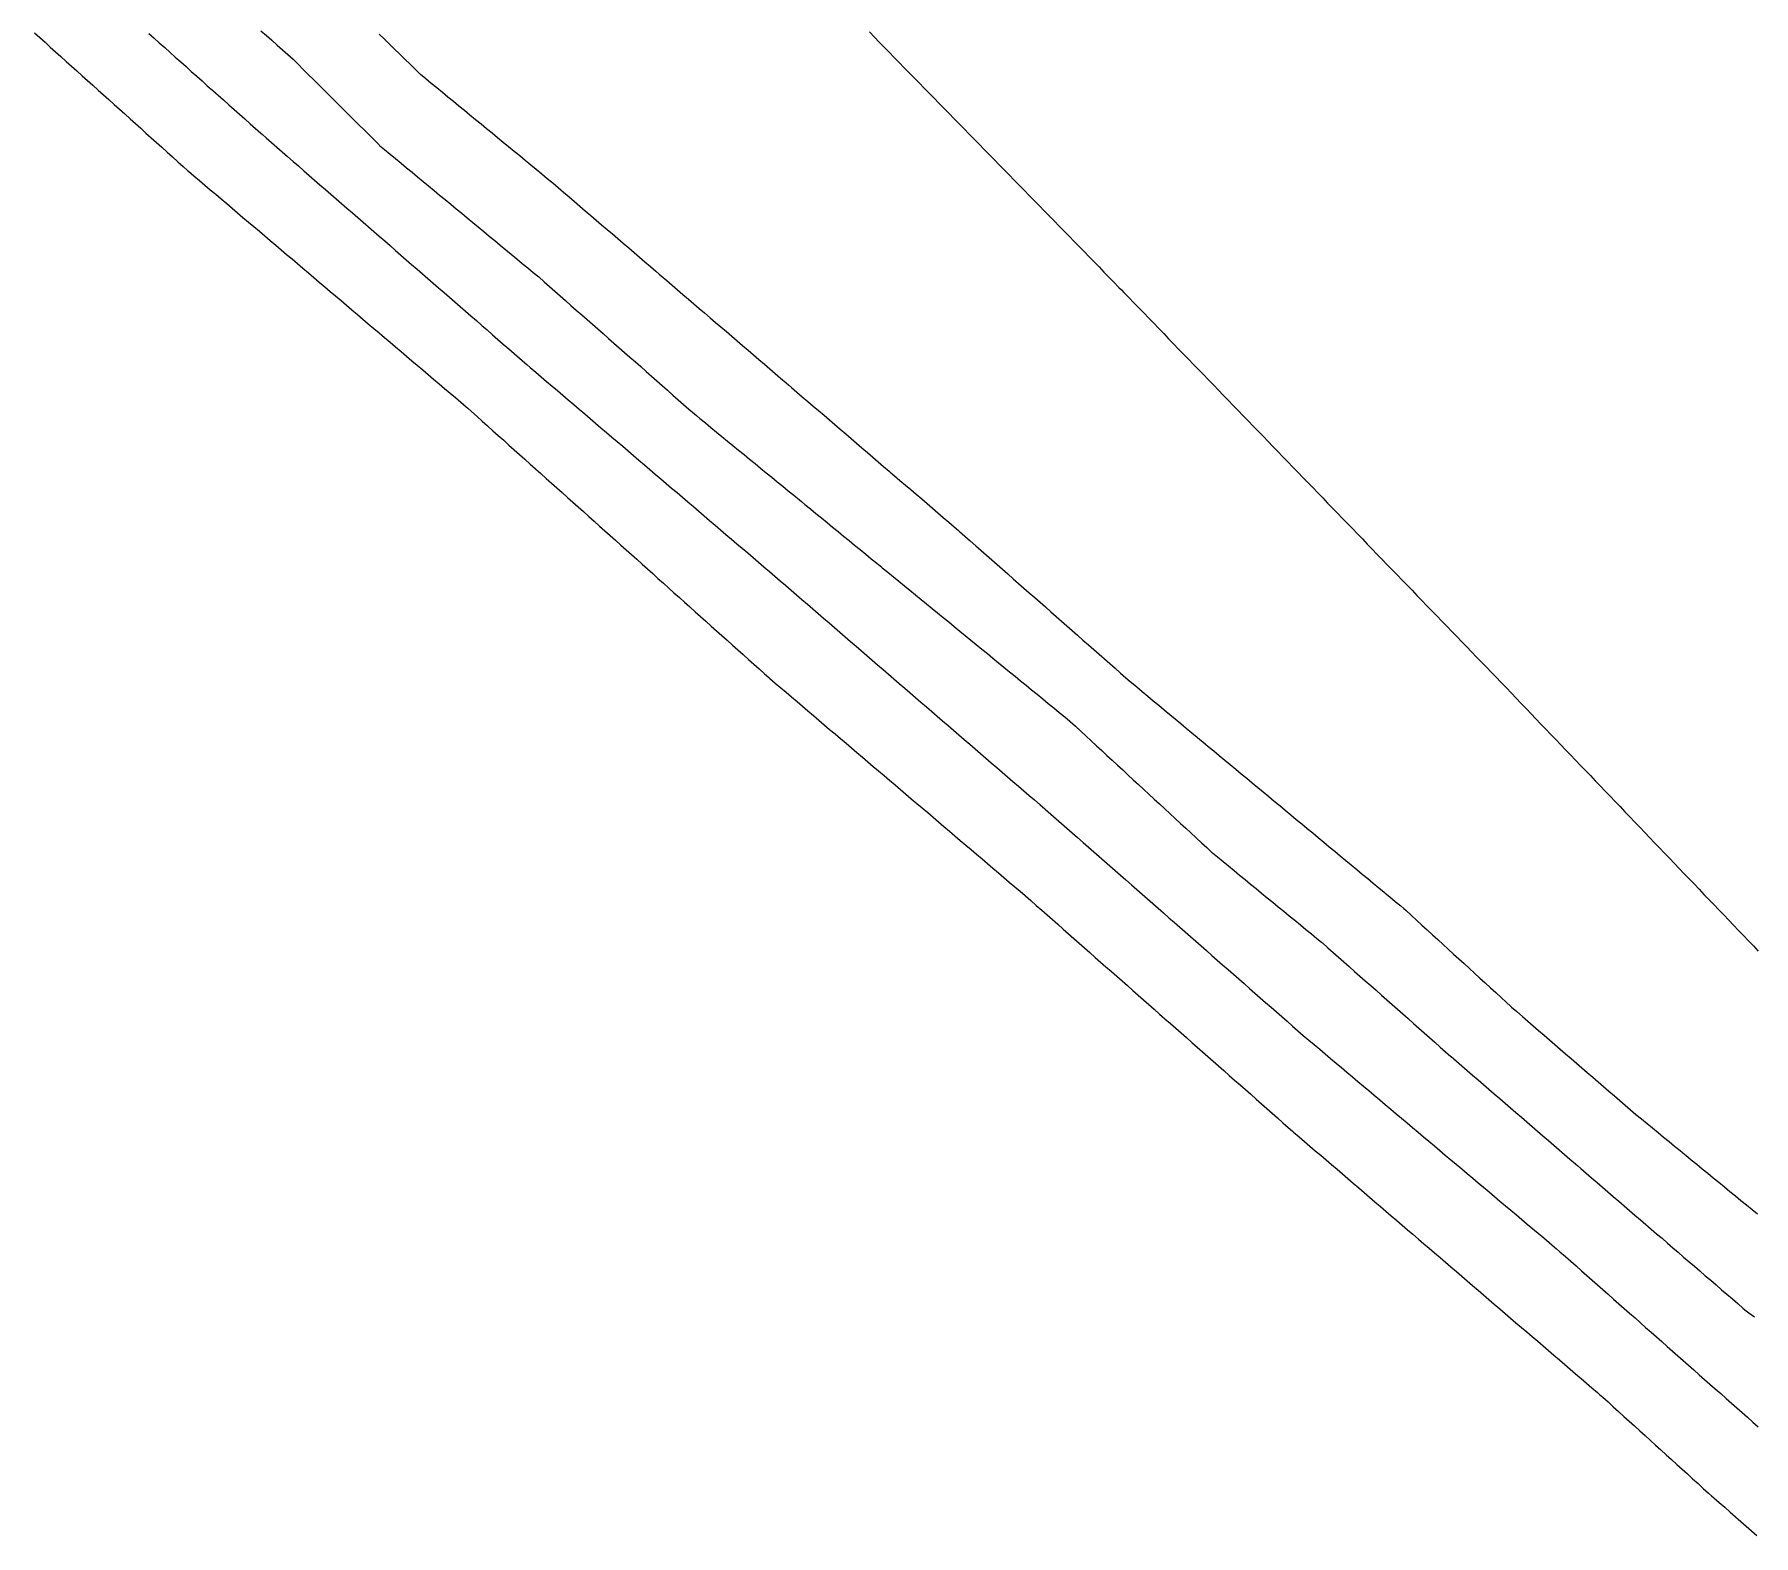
# Model space of a CAD drawing. Extents: x 6451167 to 6455043, y 1871096 to 1873438.
# Drawn here: x 6451353.3 to 6451594, y 1872973.7 to 1873183.9 of the extents above; entities that cross this region are included whole.
import ezdxf

# ---------------------------------------------------------------- set-up
doc = ezdxf.new("R2010")
doc.units = 0
doc.header["$LTSCALE"] = 100
doc.header["$MEASUREMENT"] = 0
doc.layers.add('seg008', color=1, linetype='CONTINUOUS')
doc.layers.add('seg009', color=1, linetype='CONTINUOUS')

msp = doc.modelspace()

# ---------------------------------------------------------------- linework, layer by layer
at = {"layer": 'seg008'}
for points in [[(6451353.33, 1873184.11), (6451354.08, 1873183.44), (6451354.82, 1873182.77), (6451355.56, 1873182.1), (6451356.31, 1873181.43), (6451357.05, 1873180.77), (6451357.8, 1873180.1), (6451358.54, 1873179.43), (6451359.28, 1873178.76), (6451360.03, 1873178.09), (6451360.77, 1873177.42), (6451361.52, 1873176.76), (6451362.26, 1873176.09), (6451363, 1873175.42), (6451363.75, 1873174.75), (6451364.49, 1873174.08), (6451365.23, 1873173.41), (6451365.98, 1873172.75), (6451366.72, 1873172.08), (6451367.47, 1873171.41), (6451368.21, 1873170.74), (6451368.95, 1873170.07), (6451369.7, 1873169.4), (6451370.44, 1873168.74), (6451371.19, 1873168.07), (6451371.93, 1873167.4), (6451372.67, 1873166.73), (6451373.42, 1873166.06), (6451374.16, 1873165.4), (6451374.77, 1873164.85), (6451374.91, 1873164.73), (6451375.67, 1873164.08), (6451376.43, 1873163.44), (6451377.2, 1873162.79), (6451377.96, 1873162.14), (6451378.72, 1873161.5), (6451379.48, 1873160.85), (6451380.25, 1873160.2), (6451381.01, 1873159.55), (6451381.77, 1873158.91), (6451382.53, 1873158.26), (6451383.3, 1873157.61), (6451384.06, 1873156.97), (6451384.82, 1873156.32), (6451385.58, 1873155.67), (6451386.35, 1873155.03), (6451387.11, 1873154.38), (6451387.87, 1873153.73), (6451388.63, 1873153.08), (6451389.4, 1873152.44), (6451390.16, 1873151.79), (6451390.92, 1873151.14), (6451391.68, 1873150.5), (6451392.45, 1873149.85), (6451393.21, 1873149.2), (6451393.97, 1873148.56), (6451394.73, 1873147.91), (6451395.5, 1873147.26), (6451396.26, 1873146.61), (6451397.02, 1873145.97), (6451397.78, 1873145.32), (6451398.55, 1873144.67), (6451399.31, 1873144.03), (6451400.07, 1873143.38), (6451400.83, 1873142.73), (6451401.6, 1873142.08), (6451402.36, 1873141.44), (6451403.12, 1873140.79), (6451403.88, 1873140.14), (6451404.65, 1873139.5), (6451405.41, 1873138.85), (6451406.17, 1873138.2), (6451406.93, 1873137.56), (6451407.7, 1873136.91), (6451408.46, 1873136.26), (6451409.22, 1873135.61), (6451409.98, 1873134.97), (6451410.74, 1873134.32), (6451411.51, 1873133.67), (6451412.27, 1873133.03), (6451413.03, 1873132.38), (6451413.79, 1873131.73), (6451413.99, 1873131.57), (6451414.54, 1873131.07), (6451415.29, 1873130.4), (6451416.03, 1873129.74), (6451416.78, 1873129.07), (6451417.52, 1873128.4), (6451418.27, 1873127.74), (6451419.02, 1873127.07), (6451419.76, 1873126.4), (6451420.51, 1873125.74), (6451421.25, 1873125.07), (6451422, 1873124.4), (6451422.74, 1873123.73), (6451423.49, 1873123.07), (6451424.23, 1873122.4), (6451424.98, 1873121.73), (6451425.72, 1873121.07), (6451426.47, 1873120.4), (6451427.21, 1873119.73), (6451427.96, 1873119.07), (6451428.7, 1873118.4), (6451429.45, 1873117.73), (6451430.19, 1873117.07), (6451430.94, 1873116.4), (6451431.68, 1873115.73), (6451432.43, 1873115.06), (6451433.17, 1873114.4), (6451433.92, 1873113.73), (6451434.66, 1873113.06), (6451435.41, 1873112.4), (6451436.15, 1873111.73), (6451436.9, 1873111.06), (6451437.64, 1873110.4), (6451438.39, 1873109.73), (6451439.13, 1873109.06), (6451439.88, 1873108.4), (6451440.62, 1873107.73), (6451441.37, 1873107.06), (6451442.11, 1873106.4), (6451442.86, 1873105.73), (6451443.61, 1873105.06), (6451444.35, 1873104.39), (6451445.1, 1873103.73), (6451445.84, 1873103.06), (6451446.59, 1873102.39), (6451447.33, 1873101.73), (6451448.08, 1873101.06), (6451448.82, 1873100.39), (6451449.57, 1873099.73), (6451450.31, 1873099.06), (6451451.06, 1873098.39), (6451451.8, 1873097.73), (6451452.55, 1873097.06), (6451453.29, 1873096.39), (6451454.04, 1873095.72), (6451454.78, 1873095.06), (6451455.53, 1873094.39), (6451456.14, 1873093.84), (6451456.28, 1873093.73), (6451457.04, 1873093.08), (6451457.8, 1873092.43), (6451458.56, 1873091.78), (6451459.32, 1873091.14), (6451460.08, 1873090.49), (6451460.85, 1873089.84), (6451461.61, 1873089.19), (6451462.37, 1873088.54), (6451463.13, 1873087.9), (6451463.89, 1873087.25), (6451464.65, 1873086.6), (6451465.42, 1873085.95), (6451466.18, 1873085.31), (6451466.94, 1873084.66), (6451467.7, 1873084.01), (6451468.46, 1873083.36), (6451469.23, 1873082.71), (6451469.99, 1873082.07), (6451470.75, 1873081.42), (6451471.51, 1873080.77), (6451472.27, 1873080.12), (6451473.03, 1873079.47), (6451473.8, 1873078.83), (6451474.56, 1873078.18), (6451475.32, 1873077.53), (6451476.08, 1873076.88), (6451476.84, 1873076.23), (6451477.6, 1873075.59), (6451478.37, 1873074.94), (6451479.13, 1873074.29), (6451479.89, 1873073.64), (6451480.65, 1873073), (6451481.41, 1873072.35), (6451482.18, 1873071.7), (6451482.94, 1873071.05), (6451483.7, 1873070.4), (6451484.46, 1873069.76), (6451485.22, 1873069.11), (6451485.98, 1873068.46), (6451486.75, 1873067.81), (6451487.51, 1873067.16), (6451488.27, 1873066.52), (6451489.03, 1873065.87), (6451489.79, 1873065.22), (6451490.55, 1873064.57), (6451491.32, 1873063.93), (6451492.02, 1873063.33), (6451492.08, 1873063.28), (6451492.83, 1873062.62), (6451493.58, 1873061.95), (6451494.33, 1873061.29), (6451495.08, 1873060.63), (6451495.83, 1873059.97), (6451496.58, 1873059.31), (6451497.33, 1873058.65), (6451498.08, 1873057.99), (6451498.83, 1873057.33), (6451499.58, 1873056.67), (6451500.33, 1873056), (6451501.08, 1873055.34), (6451501.83, 1873054.68), (6451502.58, 1873054.02), (6451503.33, 1873053.36), (6451504.08, 1873052.7), (6451504.83, 1873052.04), (6451505.58, 1873051.38), (6451506.33, 1873050.72), (6451507.08, 1873050.05), (6451507.83, 1873049.39), (6451508.58, 1873048.73), (6451509.33, 1873048.07), (6451510.08, 1873047.41), (6451510.83, 1873046.75), (6451511.58, 1873046.09), (6451512.34, 1873045.43), (6451513.09, 1873044.77), (6451513.84, 1873044.1), (6451514.59, 1873043.44), (6451515.34, 1873042.78), (6451516.09, 1873042.12), (6451516.84, 1873041.46), (6451517.59, 1873040.8), (6451518.34, 1873040.14), (6451519.09, 1873039.48), (6451519.84, 1873038.82), (6451520.59, 1873038.15), (6451521.34, 1873037.49), (6451522.09, 1873036.83), (6451522.84, 1873036.17), (6451523.59, 1873035.51), (6451524.34, 1873034.85), (6451525.09, 1873034.19), (6451525.84, 1873033.53), (6451526.59, 1873032.87), (6451527.34, 1873032.2), (6451528.09, 1873031.54), (6451528.84, 1873030.88), (6451529.46, 1873030.34), (6451529.59, 1873030.22), (6451530.35, 1873029.57), (6451531.11, 1873028.92), (6451531.87, 1873028.27), (6451532.63, 1873027.62), (6451533.39, 1873026.97), (6451534.15, 1873026.32), (6451534.91, 1873025.67), (6451535.67, 1873025.02), (6451536.43, 1873024.37), (6451537.19, 1873023.72), (6451537.95, 1873023.06), (6451538.7, 1873022.41), (6451539.46, 1873021.76), (6451540.22, 1873021.11), (6451540.98, 1873020.46), (6451541.74, 1873019.81), (6451542.5, 1873019.16), (6451543.26, 1873018.51), (6451544.02, 1873017.86), (6451544.78, 1873017.21), (6451545.54, 1873016.56), (6451546.3, 1873015.91), (6451547.06, 1873015.25), (6451547.81, 1873014.6), (6451548.57, 1873013.95), (6451549.33, 1873013.3), (6451550.09, 1873012.65), (6451550.85, 1873012), (6451551.61, 1873011.35), (6451552.37, 1873010.7), (6451553.13, 1873010.05), (6451553.89, 1873009.4), (6451554.65, 1873008.75), (6451555.41, 1873008.1), (6451556.17, 1873007.44), (6451556.93, 1873006.79), (6451557.68, 1873006.14), (6451558.44, 1873005.49), (6451559.2, 1873004.84), (6451559.96, 1873004.19), (6451560.72, 1873003.54), (6451561.48, 1873002.89), (6451562.24, 1873002.24), (6451563, 1873001.59), (6451563.76, 1873000.94), (6451564.52, 1873000.29), (6451565.28, 1872999.63), (6451566.04, 1872998.98), (6451566.8, 1872998.33), (6451567.55, 1872997.68), (6451568.31, 1872997.03), (6451569.07, 1872996.38), (6451569.83, 1872995.73), (6451570.59, 1872995.08), (6451571.35, 1872994.43), (6451572.11, 1872993.78), (6451572.43, 1872993.5), (6451572.86, 1872993.11), (6451573.6, 1872992.44), (6451574.34, 1872991.77), (6451575.08, 1872991.1), (6451575.82, 1872990.43), (6451576.56, 1872989.76), (6451577.3, 1872989.08), (6451578.05, 1872988.41), (6451578.79, 1872987.74), (6451579.53, 1872987.07), (6451580.27, 1872986.4), (6451581.01, 1872985.73), (6451581.75, 1872985.06), (6451582.49, 1872984.38), (6451583.23, 1872983.71), (6451583.97, 1872983.04), (6451584.71, 1872982.37), (6451585.45, 1872981.7), (6451586.2, 1872981.03), (6451586.94, 1872980.35), (6451587.68, 1872979.68), (6451588.08, 1872979.32), (6451588.42, 1872979.02), (6451589.17, 1872978.36), (6451589.93, 1872977.7), (6451590.68, 1872977.04), (6451591.43, 1872976.38), (6451592.18, 1872975.72), (6451592.93, 1872975.05), (6451593.68, 1872974.39), (6451594.43, 1872973.73)], [(6451369.33, 1873184.02), (6451370.08, 1873183.36), (6451370.82, 1873182.69), (6451371.57, 1873182.03), (6451372.32, 1873181.36), (6451373.06, 1873180.7), (6451373.81, 1873180.03), (6451374.56, 1873179.37), (6451375.3, 1873178.7), (6451376.05, 1873178.04), (6451376.8, 1873177.37), (6451377.54, 1873176.7), (6451378.29, 1873176.04), (6451379.04, 1873175.37), (6451379.78, 1873174.71), (6451380.53, 1873174.04), (6451381.28, 1873173.38), (6451382.02, 1873172.71), (6451382.77, 1873172.05), (6451383.52, 1873171.38), (6451384.26, 1873170.72), (6451385.01, 1873170.05), (6451385.24, 1873169.85), (6451385.76, 1873169.39), (6451386.52, 1873168.74), (6451387.27, 1873168.08), (6451388.03, 1873167.43), (6451388.78, 1873166.77), (6451389.54, 1873166.11), (6451390.29, 1873165.46), (6451391.05, 1873164.8), (6451391.8, 1873164.15), (6451392.56, 1873163.49), (6451393.31, 1873162.83), (6451394.07, 1873162.18), (6451394.82, 1873161.52), (6451395.58, 1873160.87), (6451396.33, 1873160.21), (6451397.09, 1873159.55), (6451397.84, 1873158.9), (6451398.59, 1873158.24), (6451399.35, 1873157.59), (6451400.1, 1873156.93), (6451400.86, 1873156.27), (6451401.61, 1873155.62), (6451402.37, 1873154.96), (6451403.12, 1873154.31), (6451403.88, 1873153.65), (6451404.63, 1873152.99), (6451405.39, 1873152.34), (6451406.14, 1873151.68), (6451406.9, 1873151.03), (6451407.65, 1873150.37), (6451408.41, 1873149.71), (6451409.16, 1873149.06), (6451409.92, 1873148.4), (6451410.67, 1873147.75), (6451411.43, 1873147.09), (6451412.18, 1873146.43), (6451412.93, 1873145.78), (6451413.69, 1873145.12), (6451414.44, 1873144.47), (6451415.2, 1873143.81), (6451415.95, 1873143.15), (6451416.71, 1873142.5), (6451417.46, 1873141.84), (6451418.22, 1873141.19), (6451418.97, 1873140.53), (6451419.73, 1873139.87), (6451420.48, 1873139.22), (6451421.24, 1873138.56), (6451421.99, 1873137.91), (6451422.27, 1873137.66), (6451422.75, 1873137.25), (6451423.51, 1873136.61), (6451424.27, 1873135.96), (6451425.03, 1873135.31), (6451425.79, 1873134.66), (6451426.55, 1873134.01), (6451427.31, 1873133.36), (6451428.07, 1873132.71), (6451428.84, 1873132.06), (6451429.6, 1873131.41), (6451430.36, 1873130.76), (6451431.12, 1873130.11), (6451431.88, 1873129.46), (6451432.64, 1873128.82), (6451433.4, 1873128.17), (6451434.16, 1873127.52), (6451434.92, 1873126.87), (6451435.68, 1873126.22), (6451436.44, 1873125.57), (6451437.2, 1873124.92), (6451437.96, 1873124.27), (6451438.72, 1873123.62), (6451439.48, 1873122.97), (6451440.24, 1873122.32), (6451441.01, 1873121.67), (6451441.77, 1873121.02), (6451442.53, 1873120.38), (6451443.29, 1873119.73), (6451444.05, 1873119.08), (6451444.81, 1873118.43), (6451445.57, 1873117.78), (6451446.33, 1873117.13), (6451447.09, 1873116.48), (6451447.85, 1873115.83), (6451448.61, 1873115.18), (6451449.37, 1873114.53), (6451450.13, 1873113.88), (6451450.89, 1873113.23), (6451451.65, 1873112.59), (6451452.41, 1873111.94), (6451453.18, 1873111.29), (6451453.94, 1873110.64), (6451454.7, 1873109.99), (6451455.46, 1873109.34), (6451456.22, 1873108.69), (6451456.98, 1873108.04), (6451457.74, 1873107.39), (6451458.45, 1873106.79), (6451458.5, 1873106.74), (6451459.26, 1873106.09), (6451460.01, 1873105.44), (6451460.77, 1873104.78), (6451461.53, 1873104.13), (6451462.29, 1873103.48), (6451463.04, 1873102.82), (6451463.8, 1873102.17), (6451464.56, 1873101.52), (6451465.32, 1873100.87), (6451466.07, 1873100.21), (6451466.83, 1873099.56), (6451467.59, 1873098.91), (6451468.35, 1873098.25), (6451469.1, 1873097.6), (6451469.86, 1873096.95), (6451470.62, 1873096.29), (6451471.37, 1873095.64), (6451472.13, 1873094.99), (6451472.89, 1873094.34), (6451473.65, 1873093.68), (6451474.4, 1873093.03), (6451475.16, 1873092.38), (6451475.92, 1873091.72), (6451476.68, 1873091.07), (6451477.43, 1873090.42), (6451478.19, 1873089.77), (6451478.95, 1873089.11), (6451479.71, 1873088.46), (6451480.46, 1873087.81), (6451481.22, 1873087.15), (6451481.98, 1873086.5), (6451482.74, 1873085.85), (6451483.49, 1873085.19), (6451484.25, 1873084.54), (6451485.01, 1873083.89), (6451485.77, 1873083.24), (6451486.52, 1873082.58), (6451487.28, 1873081.93), (6451488.04, 1873081.28), (6451488.79, 1873080.62), (6451489.55, 1873079.97), (6451490.31, 1873079.32), (6451491.07, 1873078.66), (6451491.82, 1873078.01), (6451492.58, 1873077.36), (6451493.34, 1873076.71), (6451494.1, 1873076.05), (6451494.78, 1873075.46), (6451494.85, 1873075.4), (6451495.61, 1873074.74), (6451496.36, 1873074.08), (6451497.11, 1873073.42), (6451497.86, 1873072.76), (6451498.61, 1873072.1), (6451499.36, 1873071.44), (6451500.12, 1873070.78), (6451500.87, 1873070.12), (6451501.62, 1873069.46), (6451502.37, 1873068.81), (6451503.12, 1873068.15), (6451503.87, 1873067.49), (6451504.63, 1873066.83), (6451505.38, 1873066.17), (6451506.13, 1873065.51), (6451506.88, 1873064.85), (6451507.63, 1873064.19), (6451508.39, 1873063.53), (6451509.14, 1873062.87), (6451509.89, 1873062.21), (6451510.64, 1873061.55), (6451511.39, 1873060.89), (6451512.14, 1873060.23), (6451512.9, 1873059.57), (6451513.65, 1873058.91), (6451514.4, 1873058.25), (6451515.15, 1873057.6), (6451515.9, 1873056.94), (6451516.66, 1873056.28), (6451517.41, 1873055.62), (6451518.16, 1873054.96), (6451518.91, 1873054.3), (6451519.66, 1873053.64), (6451520.41, 1873052.98), (6451521.17, 1873052.32), (6451521.92, 1873051.66), (6451522.67, 1873051), (6451523.42, 1873050.34), (6451524.17, 1873049.68), (6451524.93, 1873049.02), (6451525.68, 1873048.36), (6451526.43, 1873047.7), (6451527.18, 1873047.05), (6451527.93, 1873046.39), (6451528.68, 1873045.73), (6451529.44, 1873045.07), (6451530.19, 1873044.41), (6451530.55, 1873044.09), (6451530.95, 1873043.76), (6451531.71, 1873043.11), (6451532.48, 1873042.47), (6451533.24, 1873041.82), (6451534.01, 1873041.18), (6451534.77, 1873040.53), (6451535.54, 1873039.89), (6451536.3, 1873039.25), (6451537.06, 1873038.6), (6451537.83, 1873037.96), (6451538.59, 1873037.31), (6451539.36, 1873036.67), (6451540.12, 1873036.03), (6451540.89, 1873035.38), (6451541.65, 1873034.74), (6451542.42, 1873034.09), (6451543.18, 1873033.45), (6451543.95, 1873032.8), (6451544.71, 1873032.16), (6451545.48, 1873031.52), (6451546.24, 1873030.87), (6451547.01, 1873030.23), (6451547.77, 1873029.58), (6451548.54, 1873028.94), (6451549.3, 1873028.29), (6451550.07, 1873027.65), (6451550.83, 1873027.01), (6451551.6, 1873026.36), (6451552.36, 1873025.72), (6451553.13, 1873025.07), (6451553.89, 1873024.43), (6451554.66, 1873023.78), (6451555.42, 1873023.14), (6451556.19, 1873022.5), (6451556.95, 1873021.85), (6451557.72, 1873021.21), (6451558.48, 1873020.56), (6451559.24, 1873019.92), (6451560.01, 1873019.28), (6451560.77, 1873018.63), (6451561.54, 1873017.99), (6451562.3, 1873017.34), (6451563.07, 1873016.7), (6451563.83, 1873016.05), (6451564.6, 1873015.41), (6451565.36, 1873014.77), (6451566.13, 1873014.12), (6451566.34, 1873013.94), (6451566.88, 1873013.46), (6451567.63, 1873012.8), (6451568.38, 1873012.14), (6451569.13, 1873011.48), (6451569.88, 1873010.82), (6451570.63, 1873010.15), (6451571.38, 1873009.49), (6451572.13, 1873008.83), (6451572.88, 1873008.17), (6451573.63, 1873007.51), (6451574.38, 1873006.84), (6451575.13, 1873006.18), (6451575.88, 1873005.52), (6451576.63, 1873004.86), (6451577.38, 1873004.2), (6451578.13, 1873003.53), (6451578.87, 1873002.87), (6451579.62, 1873002.21), (6451580.37, 1873001.55), (6451581.12, 1873000.89), (6451581.87, 1873000.22), (6451582.62, 1872999.56), (6451583.37, 1872998.9), (6451584.12, 1872998.24), (6451584.87, 1872997.58), (6451585.62, 1872996.92), (6451586.37, 1872996.25), (6451587.12, 1872995.59), (6451587.87, 1872994.93), (6451588.62, 1872994.27), (6451589.37, 1872993.61), (6451590.12, 1872992.94), (6451590.87, 1872992.28), (6451591.62, 1872991.62), (6451592.37, 1872990.96), (6451593.12, 1872990.3), (6451593.87, 1872989.63), (6451594.61, 1872988.97)], [(6451385.05, 1873184.37), (6451385.8, 1873183.71), (6451386.55, 1873183.05), (6451387.3, 1873182.39), (6451388.06, 1873181.73), (6451388.81, 1873181.07), (6451389.19, 1873180.74), (6451389.54, 1873180.39), (6451390.25, 1873179.69), (6451390.96, 1873178.98), (6451391.67, 1873178.28), (6451392.38, 1873177.57), (6451393.08, 1873176.87), (6451393.79, 1873176.16), (6451394.5, 1873175.46), (6451395.21, 1873174.75), (6451395.92, 1873174.05), (6451396.63, 1873173.34), (6451397.34, 1873172.64), (6451398.05, 1873171.93), (6451398.76, 1873171.23), (6451399.47, 1873170.52), (6451400.18, 1873169.82), (6451400.89, 1873169.11), (6451401.59, 1873168.41), (6451401.66, 1873168.34), (6451402.36, 1873167.76), (6451403.13, 1873167.12), (6451403.9, 1873166.49), (6451404.67, 1873165.85), (6451405.44, 1873165.21), (6451406.21, 1873164.58), (6451406.98, 1873163.94), (6451407.75, 1873163.3), (6451408.52, 1873162.66), (6451409.29, 1873162.03), (6451410.06, 1873161.39), (6451410.84, 1873160.75), (6451411.61, 1873160.11), (6451412.38, 1873159.48), (6451413.15, 1873158.84), (6451413.92, 1873158.2), (6451414.69, 1873157.56), (6451415.46, 1873156.93), (6451416.23, 1873156.29), (6451417, 1873155.65), (6451417.77, 1873155.01), (6451418.54, 1873154.38), (6451419.31, 1873153.74), (6451420.08, 1873153.1), (6451420.85, 1873152.47), (6451421.62, 1873151.83), (6451422.39, 1873151.19), (6451423.16, 1873150.55), (6451423.92, 1873149.93), (6451423.93, 1873149.92), (6451424.69, 1873149.25), (6451425.44, 1873148.59), (6451426.19, 1873147.93), (6451426.94, 1873147.27), (6451427.69, 1873146.61), (6451428.44, 1873145.95), (6451429.19, 1873145.29), (6451429.94, 1873144.63), (6451430.69, 1873143.97), (6451431.44, 1873143.31), (6451432.19, 1873142.65), (6451432.95, 1873141.99), (6451433.7, 1873141.33), (6451434.45, 1873140.67), (6451435.2, 1873140.01), (6451435.95, 1873139.35), (6451436.7, 1873138.69), (6451437.45, 1873138.03), (6451438.2, 1873137.37), (6451438.95, 1873136.71), (6451439.7, 1873136.05), (6451440.45, 1873135.39), (6451441.2, 1873134.73), (6451441.96, 1873134.07), (6451442.71, 1873133.4), (6451443.46, 1873132.74), (6451444.21, 1873132.08), (6451444.96, 1873131.42), (6451445.71, 1873130.76), (6451446, 1873130.51), (6451446.48, 1873130.12), (6451447.25, 1873129.49), (6451448.02, 1873128.85), (6451448.8, 1873128.22), (6451449.57, 1873127.59), (6451450.35, 1873126.95), (6451451.12, 1873126.32), (6451451.89, 1873125.69), (6451452.67, 1873125.05), (6451453.44, 1873124.42), (6451454.22, 1873123.79), (6451454.99, 1873123.16), (6451455.76, 1873122.52), (6451456.54, 1873121.89), (6451457.31, 1873121.26), (6451458.09, 1873120.62), (6451458.86, 1873119.99), (6451459.63, 1873119.36), (6451460.41, 1873118.72), (6451460.72, 1873118.47), (6451461.18, 1873118.09), (6451461.96, 1873117.46), (6451462.73, 1873116.82), (6451463.5, 1873116.19), (6451464.28, 1873115.56), (6451465.05, 1873114.92), (6451465.83, 1873114.29), (6451466.6, 1873113.66), (6451467.38, 1873113.03), (6451468.15, 1873112.39), (6451468.92, 1873111.76), (6451469.7, 1873111.13), (6451470.47, 1873110.49), (6451471.25, 1873109.86), (6451471.95, 1873109.28), (6451472.02, 1873109.23), (6451472.79, 1873108.59), (6451473.57, 1873107.96), (6451474.34, 1873107.33), (6451475.12, 1873106.69), (6451475.89, 1873106.06), (6451476.66, 1873105.43), (6451477.44, 1873104.79), (6451478.21, 1873104.16), (6451478.99, 1873103.53), (6451479.76, 1873102.9), (6451480.53, 1873102.26), (6451481.31, 1873101.63), (6451482.08, 1873101), (6451482.86, 1873100.36), (6451483.63, 1873099.73), (6451484.4, 1873099.1), (6451485.18, 1873098.46), (6451485.95, 1873097.83), (6451486.73, 1873097.2), (6451487.5, 1873096.56), (6451488.27, 1873095.93), (6451489.05, 1873095.3), (6451489.82, 1873094.67), (6451490.6, 1873094.03), (6451491.37, 1873093.4), (6451492.14, 1873092.77), (6451492.92, 1873092.13), (6451493.69, 1873091.5), (6451494.47, 1873090.87), (6451495.24, 1873090.23), (6451496.02, 1873089.6), (6451496.79, 1873088.97), (6451497.56, 1873088.33), (6451498.27, 1873087.76), (6451498.33, 1873087.7), (6451499.07, 1873087.02), (6451499.8, 1873086.34), (6451500.54, 1873085.66), (6451501.27, 1873084.98), (6451502.01, 1873084.3), (6451502.74, 1873083.62), (6451503.47, 1873082.95), (6451504.21, 1873082.27), (6451504.94, 1873081.59), (6451505.68, 1873080.91), (6451506.41, 1873080.23), (6451507.15, 1873079.55), (6451507.88, 1873078.87), (6451508.61, 1873078.19), (6451509.35, 1873077.52), (6451510.08, 1873076.84), (6451510.82, 1873076.16), (6451511.55, 1873075.48), (6451512.29, 1873074.8), (6451513.02, 1873074.12), (6451513.76, 1873073.44), (6451514.49, 1873072.76), (6451515.22, 1873072.09), (6451515.96, 1873071.41), (6451516.69, 1873070.73), (6451517.43, 1873070.05), (6451518.16, 1873069.37), (6451518.24, 1873069.3), (6451518.93, 1873068.73), (6451519.71, 1873068.1), (6451520.48, 1873067.47), (6451521.25, 1873066.83), (6451522.03, 1873066.2), (6451522.8, 1873065.57), (6451523.58, 1873064.93), (6451524.35, 1873064.3), (6451525.12, 1873063.67), (6451525.9, 1873063.03), (6451526.67, 1873062.4), (6451527.45, 1873061.77), (6451528.22, 1873061.13), (6451528.99, 1873060.5), (6451529.77, 1873059.87), (6451530.54, 1873059.23), (6451531.32, 1873058.6), (6451532.09, 1873057.97), (6451532.86, 1873057.34), (6451533.48, 1873056.83), (6451533.63, 1873056.7), (6451534.38, 1873056.03), (6451535.13, 1873055.37), (6451535.88, 1873054.71), (6451536.63, 1873054.05), (6451537.38, 1873053.39), (6451538.13, 1873052.72), (6451538.88, 1873052.06), (6451539.63, 1873051.4), (6451540.38, 1873050.74), (6451541.13, 1873050.08), (6451541.88, 1873049.41), (6451542.63, 1873048.75), (6451543.38, 1873048.09), (6451544.13, 1873047.43), (6451544.87, 1873046.77), (6451545.62, 1873046.1), (6451546.37, 1873045.44), (6451547.12, 1873044.78), (6451547.87, 1873044.12), (6451548.62, 1873043.45), (6451549.37, 1873042.79), (6451550.12, 1873042.13), (6451550.87, 1873041.47), (6451551.62, 1873040.81), (6451551.64, 1873040.79), (6451552.38, 1873040.15), (6451553.13, 1873039.5), (6451553.89, 1873038.85), (6451554.65, 1873038.2), (6451555.41, 1873037.54), (6451556.16, 1873036.89), (6451556.92, 1873036.24), (6451557.68, 1873035.58), (6451558.44, 1873034.93), (6451559.19, 1873034.28), (6451559.95, 1873033.63), (6451560.71, 1873032.97), (6451561.47, 1873032.32), (6451562.22, 1873031.67), (6451562.98, 1873031.01), (6451563.74, 1873030.36), (6451564.5, 1873029.71), (6451565.25, 1873029.06), (6451566.01, 1873028.4), (6451566.77, 1873027.75), (6451567.53, 1873027.1), (6451568.28, 1873026.44), (6451569.04, 1873025.79), (6451569.38, 1873025.5), (6451569.8, 1873025.14), (6451570.56, 1873024.49), (6451571.31, 1873023.83), (6451572.07, 1873023.18), (6451572.83, 1873022.53), (6451573.59, 1873021.87), (6451574.34, 1873021.22), (6451575.1, 1873020.57), (6451575.86, 1873019.92), (6451576.62, 1873019.26), (6451577.37, 1873018.61), (6451578.13, 1873017.96), (6451578.89, 1873017.3), (6451579.65, 1873016.65), (6451580.4, 1873016), (6451581.16, 1873015.35), (6451581.92, 1873014.69), (6451582.68, 1873014.04), (6451583.43, 1873013.39), (6451584.19, 1873012.73), (6451584.95, 1873012.08), (6451585.71, 1873011.43), (6451586.46, 1873010.78), (6451587.22, 1873010.12), (6451587.98, 1873009.47), (6451588.74, 1873008.82), (6451589.49, 1873008.16), (6451590.25, 1873007.51), (6451591.01, 1873006.86), (6451591.77, 1873006.21), (6451592.52, 1873005.55), (6451592.95, 1873005.18), (6451593.31, 1873004.93), (6451594.12, 1873004.35)], [(6451401.6, 1873183.9), (6451402.32, 1873183.2), (6451403.04, 1873182.5), (6451403.76, 1873181.81), (6451404.48, 1873181.11), (6451405.19, 1873180.42), (6451405.91, 1873179.72), (6451406.63, 1873179.03), (6451407.35, 1873178.33), (6451407.37, 1873178.31), (6451408.12, 1873177.7), (6451408.89, 1873177.06), (6451409.67, 1873176.43), (6451410.44, 1873175.79), (6451411.21, 1873175.16), (6451411.99, 1873174.52), (6451412.76, 1873173.89), (6451413.53, 1873173.25), (6451414.3, 1873172.62), (6451415.08, 1873171.98), (6451415.85, 1873171.35), (6451416.62, 1873170.72), (6451417.4, 1873170.08), (6451418.17, 1873169.45), (6451418.94, 1873168.81), (6451419.71, 1873168.18), (6451420.49, 1873167.54), (6451421.26, 1873166.91), (6451422.03, 1873166.27), (6451422.8, 1873165.64), (6451423.58, 1873165), (6451424.35, 1873164.37), (6451425.12, 1873163.73), (6451425.73, 1873163.23), (6451425.89, 1873163.1), (6451426.65, 1873162.44), (6451427.41, 1873161.79), (6451428.17, 1873161.14), (6451428.93, 1873160.49), (6451429.69, 1873159.84), (6451430.45, 1873159.19), (6451431.21, 1873158.54), (6451431.97, 1873157.89), (6451432.73, 1873157.24), (6451433.49, 1873156.59), (6451434.25, 1873155.94), (6451435, 1873155.29), (6451435.76, 1873154.64), (6451436.52, 1873153.99), (6451437.28, 1873153.33), (6451438.04, 1873152.68), (6451438.8, 1873152.03), (6451439.56, 1873151.38), (6451440.32, 1873150.73), (6451440.79, 1873150.33), (6451441.08, 1873150.08), (6451441.84, 1873149.43), (6451442.6, 1873148.78), (6451443.36, 1873148.13), (6451444.12, 1873147.48), (6451444.88, 1873146.83), (6451445.63, 1873146.18), (6451446.39, 1873145.53), (6451447.15, 1873144.88), (6451447.91, 1873144.22), (6451448.67, 1873143.57), (6451449.43, 1873142.92), (6451450.19, 1873142.27), (6451450.95, 1873141.62), (6451451.71, 1873140.97), (6451452.47, 1873140.32), (6451453.23, 1873139.67), (6451453.99, 1873139.02), (6451454.75, 1873138.37), (6451455.51, 1873137.72), (6451456.27, 1873137.07), (6451457.02, 1873136.42), (6451457.78, 1873135.77), (6451458.54, 1873135.11), (6451458.88, 1873134.82), (6451459.3, 1873134.46), (6451460.06, 1873133.81), (6451460.82, 1873133.16), (6451461.58, 1873132.51), (6451462.34, 1873131.86), (6451463.1, 1873131.21), (6451463.86, 1873130.56), (6451464.62, 1873129.91), (6451465.38, 1873129.26), (6451466.14, 1873128.61), (6451466.9, 1873127.96), (6451467.66, 1873127.31), (6451468.41, 1873126.66), (6451469.17, 1873126), (6451469.93, 1873125.35), (6451470.69, 1873124.7), (6451471.45, 1873124.05), (6451472.21, 1873123.4), (6451472.97, 1873122.75), (6451473.12, 1873122.62), (6451473.73, 1873122.1), (6451474.49, 1873121.45), (6451475.25, 1873120.8), (6451476.01, 1873120.15), (6451476.77, 1873119.5), (6451477.53, 1873118.85), (6451478.29, 1873118.2), (6451479.04, 1873117.55), (6451479.8, 1873116.89), (6451480.56, 1873116.24), (6451481.32, 1873115.59), (6451482.08, 1873114.94), (6451482.68, 1873114.43), (6451482.84, 1873114.29), (6451483.59, 1873113.63), (6451484.34, 1873112.97), (6451485.09, 1873112.31), (6451485.84, 1873111.65), (6451486.59, 1873110.99), (6451487.35, 1873110.33), (6451488.1, 1873109.67), (6451488.85, 1873109.01), (6451489.6, 1873108.35), (6451490.35, 1873107.69), (6451491.1, 1873107.03), (6451491.85, 1873106.37), (6451492.6, 1873105.71), (6451493.35, 1873105.05), (6451494.11, 1873104.39), (6451494.86, 1873103.73), (6451495.61, 1873103.07), (6451496.36, 1873102.4), (6451497.11, 1873101.74), (6451497.86, 1873101.08), (6451498.61, 1873100.42), (6451499.36, 1873099.76), (6451500.11, 1873099.1), (6451500.86, 1873098.44), (6451501.62, 1873097.78), (6451502.37, 1873097.12), (6451503.12, 1873096.46), (6451503.87, 1873095.8), (6451504.62, 1873095.14), (6451505.37, 1873094.48), (6451506.12, 1873093.82), (6451506.72, 1873093.3), (6451506.88, 1873093.17), (6451507.65, 1873092.53), (6451508.41, 1873091.89), (6451509.18, 1873091.25), (6451509.95, 1873090.61), (6451510.72, 1873089.97), (6451511.49, 1873089.33), (6451512.26, 1873088.69), (6451513.03, 1873088.05), (6451513.8, 1873087.41), (6451514.57, 1873086.77), (6451515.33, 1873086.13), (6451516.1, 1873085.49), (6451516.47, 1873085.19), (6451516.87, 1873084.85), (6451517.64, 1873084.22), (6451518.41, 1873083.58), (6451519.18, 1873082.94), (6451519.95, 1873082.3), (6451520.72, 1873081.66), (6451521.49, 1873081.02), (6451522.26, 1873080.38), (6451523.03, 1873079.75), (6451523.8, 1873079.11), (6451524.57, 1873078.47), (6451525.34, 1873077.83), (6451526.11, 1873077.19), (6451526.88, 1873076.55), (6451527.65, 1873075.92), (6451528.42, 1873075.28), (6451529.19, 1873074.64), (6451529.96, 1873074), (6451530.73, 1873073.36), (6451531.5, 1873072.72), (6451531.51, 1873072.72), (6451532.27, 1873072.09), (6451533.04, 1873071.45), (6451533.81, 1873070.81), (6451534.58, 1873070.17), (6451535.35, 1873069.53), (6451536.11, 1873068.89), (6451536.88, 1873068.26), (6451537.65, 1873067.62), (6451538.42, 1873066.98), (6451539.19, 1873066.34), (6451539.96, 1873065.7), (6451540.73, 1873065.06), (6451541.5, 1873064.42), (6451542.27, 1873063.79), (6451542.43, 1873063.66), (6451543.04, 1873063.15), (6451543.81, 1873062.51), (6451544.58, 1873061.87), (6451545.02, 1873061.51), (6451545.34, 1873061.22), (6451546.08, 1873060.54), (6451546.81, 1873059.87), (6451547.55, 1873059.19), (6451548.29, 1873058.52), (6451549.03, 1873057.84), (6451549.77, 1873057.17), (6451550.51, 1873056.5), (6451551.24, 1873055.82), (6451551.98, 1873055.15), (6451552.72, 1873054.47), (6451553.46, 1873053.8), (6451554.2, 1873053.12), (6451554.93, 1873052.45), (6451555.67, 1873051.77), (6451556.41, 1873051.1), (6451557.15, 1873050.42), (6451557.89, 1873049.75), (6451558.63, 1873049.08), (6451559.36, 1873048.4), (6451560, 1873047.82), (6451560.1, 1873047.73), (6451560.86, 1873047.08), (6451561.62, 1873046.42), (6451562.38, 1873045.77), (6451563.13, 1873045.11), (6451563.89, 1873044.46), (6451564.65, 1873043.81), (6451565.4, 1873043.15), (6451566.16, 1873042.5), (6451566.92, 1873041.85), (6451567.67, 1873041.19), (6451568.43, 1873040.54), (6451569.19, 1873039.89), (6451569.94, 1873039.23), (6451570.7, 1873038.58), (6451571.46, 1873037.93), (6451572.21, 1873037.27), (6451572.97, 1873036.62), (6451573.73, 1873035.97), (6451574.49, 1873035.31), (6451575.24, 1873034.66), (6451576, 1873034), (6451576.76, 1873033.35), (6451577.51, 1873032.7), (6451577.51, 1873032.7), (6451578.29, 1873032.06), (6451579.06, 1873031.43), (6451579.83, 1873030.8), (6451580.61, 1873030.16), (6451581.38, 1873029.53), (6451582.15, 1873028.9), (6451582.93, 1873028.26), (6451583.7, 1873027.63), (6451584.36, 1873027.09), (6451584.48, 1873026.99), (6451585.25, 1873026.36), (6451586.02, 1873025.73), (6451586.8, 1873025.09), (6451587.57, 1873024.46), (6451588.34, 1873023.83), (6451589.12, 1873023.19), (6451589.89, 1873022.56), (6451590.66, 1873021.92), (6451591.44, 1873021.29), (6451592.21, 1873020.66), (6451592.99, 1873020.02), (6451593.76, 1873019.39), (6451594.53, 1873018.76)]]:
    msp.add_lwpolyline(points, dxfattribs=at)
at = {"layer": 'seg009'}
msp.add_lwpolyline([(6451470.21, 1873184.23), (6451470.91, 1873183.51), (6451471.6, 1873182.8), (6451472.3, 1873182.08), (6451473, 1873181.37), (6451473.7, 1873180.65), (6451474.4, 1873179.94), (6451475.1, 1873179.22), (6451475.8, 1873178.51), (6451476.5, 1873177.79), (6451477.2, 1873177.08), (6451477.89, 1873176.36), (6451478.59, 1873175.65), (6451479.29, 1873174.93), (6451479.99, 1873174.22), (6451480.69, 1873173.5), (6451481.39, 1873172.79), (6451482.09, 1873172.07), (6451482.79, 1873171.36), (6451483.49, 1873170.64), (6451484.18, 1873169.93), (6451484.88, 1873169.21), (6451485.58, 1873168.5), (6451486.28, 1873167.78), (6451486.98, 1873167.06), (6451487.68, 1873166.35), (6451488.38, 1873165.63), (6451489.08, 1873164.92), (6451489.78, 1873164.2), (6451490.47, 1873163.49), (6451491.17, 1873162.77), (6451491.87, 1873162.06), (6451492.57, 1873161.34), (6451493.27, 1873160.63), (6451493.97, 1873159.91), (6451494.67, 1873159.2), (6451495.37, 1873158.48), (6451496.07, 1873157.77), (6451496.76, 1873157.05), (6451497.46, 1873156.34), (6451498.16, 1873155.62), (6451498.86, 1873154.91), (6451499.56, 1873154.19), (6451500.26, 1873153.48), (6451500.96, 1873152.76), (6451501.66, 1873152.04), (6451502.36, 1873151.33), (6451503.05, 1873150.61), (6451503.75, 1873149.9), (6451504.45, 1873149.18), (6451505.15, 1873148.47), (6451505.51, 1873148.1), (6451505.85, 1873147.75), (6451506.54, 1873147.03), (6451507.24, 1873146.31), (6451507.93, 1873145.6), (6451508.63, 1873144.88), (6451509.32, 1873144.16), (6451510.02, 1873143.44), (6451510.71, 1873142.72), (6451511.41, 1873142), (6451512.1, 1873141.28), (6451512.8, 1873140.56), (6451513.5, 1873139.84), (6451514.19, 1873139.13), (6451514.89, 1873138.41), (6451515.58, 1873137.69), (6451516.28, 1873136.97), (6451516.97, 1873136.25), (6451517.67, 1873135.53), (6451518.36, 1873134.81), (6451519.06, 1873134.09), (6451519.75, 1873133.38), (6451520.45, 1873132.66), (6451521.14, 1873131.94), (6451521.84, 1873131.22), (6451522.53, 1873130.5), (6451523.23, 1873129.78), (6451523.92, 1873129.06), (6451524.62, 1873128.34), (6451525.31, 1873127.62), (6451526.01, 1873126.91), (6451526.7, 1873126.19), (6451527.4, 1873125.47), (6451528.09, 1873124.75), (6451528.79, 1873124.03), (6451529.48, 1873123.31), (6451530.18, 1873122.59), (6451530.88, 1873121.87), (6451531.57, 1873121.16), (6451532.27, 1873120.44), (6451532.96, 1873119.72), (6451533.66, 1873119), (6451534.35, 1873118.28), (6451535.05, 1873117.56), (6451535.74, 1873116.84), (6451536.44, 1873116.12), (6451537.13, 1873115.4), (6451537.83, 1873114.69), (6451538.52, 1873113.97), (6451539.22, 1873113.25), (6451539.91, 1873112.53), (6451540.61, 1873111.81), (6451541.3, 1873111.09), (6451542, 1873110.37), (6451542.69, 1873109.65), (6451543.39, 1873108.94), (6451544.08, 1873108.22), (6451544.78, 1873107.5), (6451545.47, 1873106.78), (6451546.17, 1873106.06), (6451546.86, 1873105.34), (6451547.56, 1873104.62), (6451548.26, 1873103.9), (6451548.95, 1873103.18), (6451549.65, 1873102.47), (6451550.34, 1873101.75), (6451551.04, 1873101.03), (6451551.73, 1873100.31), (6451552.43, 1873099.59), (6451553.12, 1873098.87), (6451553.82, 1873098.15), (6451554.51, 1873097.43), (6451555.21, 1873096.72), (6451555.9, 1873096), (6451556.6, 1873095.28), (6451557.29, 1873094.56), (6451557.99, 1873093.84), (6451558.55, 1873093.26), (6451558.68, 1873093.12), (6451559.37, 1873092.4), (6451560.07, 1873091.68), (6451560.76, 1873090.95), (6451561.45, 1873090.23), (6451562.14, 1873089.51), (6451562.83, 1873088.79), (6451563.52, 1873088.06), (6451564.21, 1873087.34), (6451564.91, 1873086.62), (6451565.6, 1873085.9), (6451566.29, 1873085.17), (6451566.98, 1873084.45), (6451567.67, 1873083.73), (6451568.36, 1873083.01), (6451569.06, 1873082.29), (6451569.75, 1873081.56), (6451570.44, 1873080.84), (6451571.13, 1873080.12), (6451571.82, 1873079.4), (6451572.51, 1873078.67), (6451573.2, 1873077.95), (6451573.9, 1873077.23), (6451574.59, 1873076.51), (6451575.28, 1873075.78), (6451575.97, 1873075.06), (6451576.66, 1873074.34), (6451577.35, 1873073.62), (6451578.04, 1873072.89), (6451578.74, 1873072.17), (6451579.43, 1873071.45), (6451580.12, 1873070.73), (6451580.81, 1873070.01), (6451581.5, 1873069.28), (6451582.19, 1873068.56), (6451582.89, 1873067.84), (6451583.58, 1873067.12), (6451584.27, 1873066.39), (6451584.96, 1873065.67), (6451585.65, 1873064.95), (6451586.34, 1873064.23), (6451587.03, 1873063.5), (6451587.73, 1873062.78), (6451588.42, 1873062.06), (6451589.11, 1873061.34), (6451589.8, 1873060.61), (6451590.49, 1873059.89), (6451591.18, 1873059.17), (6451591.88, 1873058.45), (6451592.57, 1873057.73), (6451593.26, 1873057), (6451593.95, 1873056.28), (6451594.64, 1873055.56)], dxfattribs=at)

doc.saveas('drawing.dxf')
